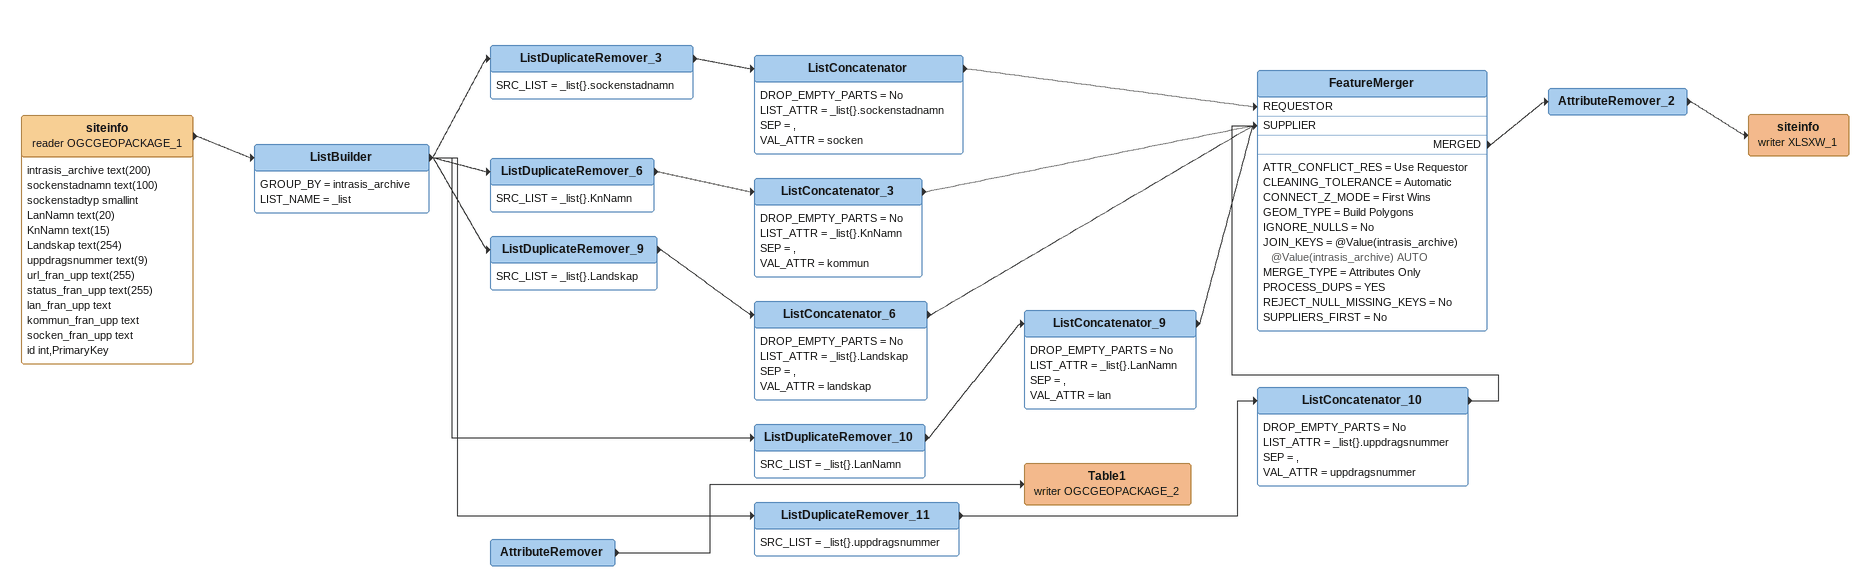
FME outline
siteinfo (reader OGCGEOPACKAGE_1)
    attributes: intrasis_archive text(200), sockenstadnamn text(100), sockenstadtyp smallint, LanNamn text(20), KnNamn text(15), Landskap text(254), uppdragsnummer text(9), url_fran_upp text(255), status_fran_upp text(255), lan_fran_upp text, kommun_fran_upp text, socken_fran_upp text, id int,PrimaryKey
    -> ListBuilder
ListBuilder
    GROUP_BY = intrasis_archive
    LIST_NAME = _list
    -> ListDuplicateRemover_3
    -> ListDuplicateRemover_6
    -> ListDuplicateRemover_9
    -> ListDuplicateRemover_10
    -> ListDuplicateRemover_11
ListDuplicateRemover_3
    SRC_LIST = _list{}.sockenstadnamn
    -> ListConcatenator
ListConcatenator
    DROP_EMPTY_PARTS = No
    LIST_ATTR = _list{}.sockenstadnamn
    SEP = ,
    VAL_ATTR = socken
    -> FeatureMerger [REQUESTOR]
ListDuplicateRemover_6
    SRC_LIST = _list{}.KnNamn
    -> ListConcatenator_3
ListConcatenator_3
    DROP_EMPTY_PARTS = No
    LIST_ATTR = _list{}.KnNamn
    SEP = ,
    VAL_ATTR = kommun
    -> FeatureMerger [SUPPLIER]
ListDuplicateRemover_9
    SRC_LIST = _list{}.Landskap
    -> ListConcatenator_6
ListConcatenator_6
    DROP_EMPTY_PARTS = No
    LIST_ATTR = _list{}.Landskap
    SEP = ,
    VAL_ATTR = landskap
    -> FeatureMerger [SUPPLIER]
ListDuplicateRemover_10
    SRC_LIST = _list{}.LanNamn
    -> ListConcatenator_9
ListConcatenator_9
    DROP_EMPTY_PARTS = No
    LIST_ATTR = _list{}.LanNamn
    SEP = ,
    VAL_ATTR = lan
    -> FeatureMerger [SUPPLIER]
ListDuplicateRemover_11
    SRC_LIST = _list{}.uppdragsnummer
    -> ListConcatenator_10
ListConcatenator_10
    DROP_EMPTY_PARTS = No
    LIST_ATTR = _list{}.uppdragsnummer
    SEP = ,
    VAL_ATTR = uppdragsnummer
    -> FeatureMerger [SUPPLIER]
FeatureMerger
    ATTR_CONFLICT_RES = Use Requestor
    CLEANING_TOLERANCE = Automatic
    CONNECT_Z_MODE = First Wins
    GEOM_TYPE = Build Polygons
    IGNORE_NULLS = No
    JOIN_KEYS = @Value(intrasis_archive) @Value(intrasis_archive) AUTO
    MERGE_TYPE = Attributes Only
    PROCESS_DUPS = YES
    REJECT_NULL_MISSING_KEYS = No
    SUPPLIERS_FIRST = No
    MERGED -> AttributeRemover_2
AttributeRemover_2
    -> siteinfo (writer XLSXW_1)
siteinfo (writer XLSXW_1)
AttributeRemover
    -> Table1 (writer OGCGEOPACKAGE_2)
Table1 (writer OGCGEOPACKAGE_2)
